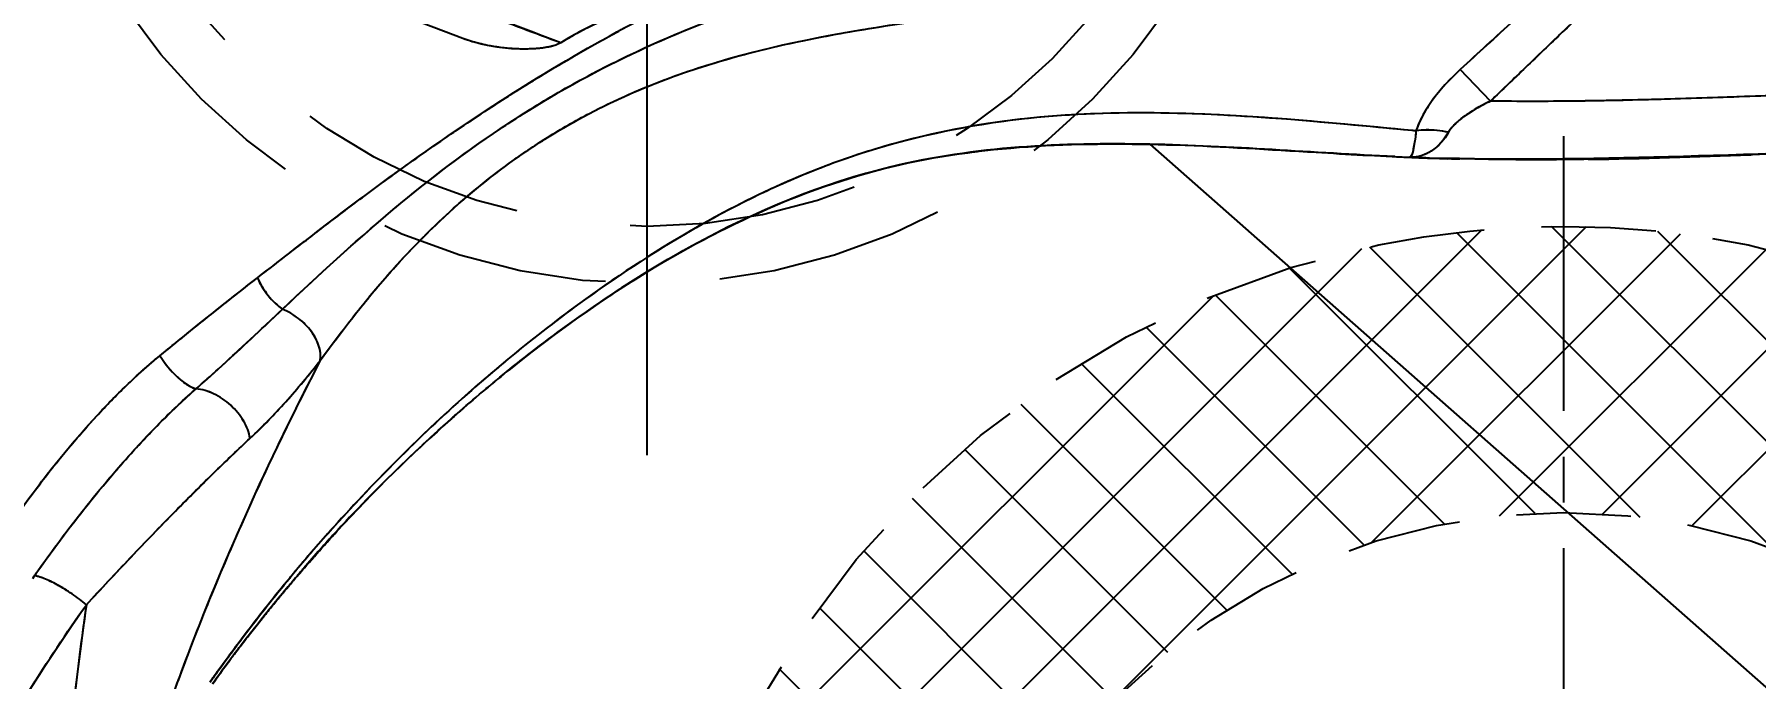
# Model space of a CAD drawing. Header units: millimetres. Extents: x 29875 to 31218, y -21313 to -20364.
# Drawn here: x 30574.47 to 30589.5, y -20653.19 to -20647.56 of the extents above; entities that cross this region are included whole.
import ezdxf

# ---------------------------------------------------------------- set-up
doc = ezdxf.new("R2010")
doc.units = ezdxf.units.MM
doc.header["$LTSCALE"] = 8
for name, pattern in [('CENTER', [2, 1.25, -0.25, 0.25, -0.25]), ('CENTER2', [1.125, 0.75, -0.125, 0.125, -0.125]), ('HIDDEN', [0.375, 0.25, -0.125]), ('HIDDEN2', [0.1875, 0.125, -0.0625])]:
    doc.linetypes.add(name, pattern=pattern)
doc.layers.get('DEFPOINTS').update_dxf_attribs({"color": 6})
for name, color, linetype in [('Cav-cor', 30, 'Continuous'), ('PRODUCT', 1, 'Continuous'), ('SCREW', 52, 'HIDDEN'), ('WT', 4, 'Continuous')]:
    doc.layers.add(name, color=color, linetype=linetype)
doc.layers.add('dim', color=3, linetype='Continuous', lineweight=15)
doc.styles.get("Standard").update_dxf_attribs({"font": 'txt.shx', "width": 0.8, "bigfont": 'chineset.shx'})
doc.dimstyles.new('ISO-25', dxfattribs={"dimtxt": 5, "dimasz": 4, "dimexe": 0.3, "dimexo": 0.3, "dimtad": 0, "dimzin": 1, "dimdsep": 46, "dimtxsty": 'Standard', "dimcen": 0, "dimclrd": 3, "dimclre": 3, "dimclrt": 3, "dimazin": 0, "dimtfac": 1, "dimtofl": 0, "dimtmove": 0, "dimatfit": 0, "dimfxl": 0, "dimarcsym": 0})

# ---------------------------------------------------------------- blocks, each defined once
blk = doc.blocks.new('20100512.182342')
at = {"linetype": 'HIDDEN'}
blk.add_circle((0, 0), 5.5, dxfattribs=at)
at = {"layer": 'SCREW', "linetype": 'CENTER', "ltscale": 5}
for p, q in [((0, -7.042), (0, 7.042)), ((-7, 0), (7, 0))]:
    blk.add_line(p, q, dxfattribs=at)
at = {"layer": 'SCREW', "linetype": 'Continuous'}
blk.add_lwpolyline([(-1.443, 2.5), (-2.887, 0), (-1.443, -2.5), (1.443, -2.5), (2.887, 0), (1.443, 2.5)], close=True, dxfattribs=at)
at = {"layer": 'SCREW'}
for radius in [5, 3]:
    blk.add_circle((0, 0), radius, dxfattribs=at)
blk = doc.blocks.new('20150513.114820')
at = {"layer": 'WT', "linetype": 'Continuous'}
h = blk.add_hatch(dxfattribs=at)
h.set_pattern_fill('ANSI37', color=125, scale=5, angle=270, style=0)
h.set_pattern_definition([(315, (23425.0146, -23957.4168), (0.441941738, 0.441941738), []), (45, (23425.0146, -23957.4168), (-0.441941738, 0.441941738), [])])
h.paths.add_polyline_path([(8, 0), (5.5, 0, 1), (-5.5, 0), (-8, 0, -1)])
h.paths.add_polyline_path([(-8, 0), (-5.5, 0, 0.414214), (0, -5.5, 0.414214), (5.5, 0), (8, 0, -0.414214), (0, -8, -0.414214)])
at = {"layer": 'WT', "color": 125, "linetype": 'CENTER2', "ltscale": 0.4}
blk.add_line((8.788, 0), (-8.788, 0), dxfattribs=at)
at = {"layer": 'WT', "color": 125, "linetype": 'HIDDEN2'}
for radius in [8, 5.5]:
    blk.add_circle((0, 0), radius, dxfattribs=at)
blk = doc.blocks.new('*D27718')
at = {"layer": 'DEFPOINTS', "color": 0}
for p in [(30587.82, -20524.239), (30651.21, -20524.239), (30619.82, -20722.239)]:
    blk.add_point(p, dxfattribs=at)
at = {"layer": 'dim', "color": 3, "lineweight": -2}
for p, q in [((30588.12, -20524.239), (30651.51, -20524.239)), ((30651.21, -20528.239), (30651.21, -20613.947)), ((30651.21, -20718.239), (30651.21, -20632.53)), ((30620.12, -20722.239), (30651.51, -20722.239))]:
    blk.add_line(p, q, dxfattribs=at)
at = {"layer": 'dim', "color": 3}
for points in [[(30651.877, -20528.239), (30650.544, -20528.239), (30651.21, -20524.239)], [(30650.544, -20718.239), (30651.877, -20718.239), (30651.21, -20722.239)]]:
    blk.add_solid(points, dxfattribs=at)
at = {"layer": 'dim', "color": 3, "insert": (30651.21, -20623.239), "char_height": 5, "attachment_point": 5, "rotation": 90}
blk.add_mtext('198.00', dxfattribs=at)

msp = doc.modelspace()

# ---------------------------------------------------------------- linework, layer by layer
at = {"linetype": 'HIDDEN2'}
msp.add_lwpolyline([(30569.82, -20651.239), (30569.82, -20637.239, -0.414214), (30577.82, -20629.239), (30601.82, -20629.239, -0.414214), (30609.82, -20637.239), (30609.82, -20651.239, -0.414214), (30601.82, -20659.239), (30577.82, -20659.239, -0.414214)], format="xyb", close=True, dxfattribs=at)
at = {"layer": 'Cav-cor', "color": 241}
for p, q in [((30578.211, -20647.598), (30571.176, -20644.919)), ((30587.184, -20648.145), (30586.919, -20647.87)), ((30586.533, -20648.406), (30586.497, -20648.402)), ((30584.208, -20648.522), (30594.47, -20657.572)), ((30586.526, -20648.638), (30586.478, -20648.636)), ((30577.073, -20651.878), (30577.053, -20651.901)), ((30577.114, -20651.898), (30577.093, -20651.92)), ((30574.456, -20652.314), (30574.471, -20652.292))]:
    msp.add_line(p, q, dxfattribs=at)
for centre, radius, start, end in [((30799.81, -20868.74), 306.385, 133.6976, 133.94618), ((30647.214, -20465.49), 194.475, 249.27593, 249.48733), ((30653.673, -20720.16), 98.397, 132.34947, 132.72022), ((30587.696, -20620.28), 28.382, 267.2754, 267.5394), ((30587.453, -20626.123), 22.534, 267.6419, 268.363), ((30587.283, -20661.23), 13.799, 131.7177, 132.7394), ((30587.243, -20661.185), 13.739, 131.2091, 131.7173), ((30588.057, -20661.711), 14.742, 133.7302, 138.1642), ((30587.914, -20661.586), 14.553, 138.2761, 140.2024), ((30586.766, -20660.793), 13.126, 137.4721, 138.2884), ((30586.948, -20660.955), 13.369, 138.2888, 139.2293), ((30583.521, -20658.579), 11.019, 145.0635, 145.2141), ((30587.995, -20661.655), 14.658, 140.1969, 140.7457), ((30587.162, -20661.139), 13.651, 139.6278, 139.9323), ((30587.088, -20661.076), 13.554, 139.228, 139.6279), ((30587.808, -20661.736), 14.529, 140.0195, 141.9197), ((30588.965, -20662.629), 15.99, 140.2341, 141.9566), ((30588.237, -20661.852), 14.971, 140.7493, 142.3682), ((30587.357, -20661.303), 13.906, 139.9328, 140.1971), ((30589.037, -20662.459), 15.975, 142.6035, 144.2069), ((30588.36, -20661.946), 15.126, 142.3677, 142.5881), ((30587.858, -20661.774), 14.592, 141.92, 143.676), ((30595.521, -20660.482), 21.091, 159.6011, 160.3729), ((30589.377, -20662.703), 16.394, 144.2085, 144.6711), ((30587.9, -20661.806), 14.644, 143.6751, 144.1714)]:
    msp.add_arc(centre, radius, start, end, dxfattribs=at)
for points, knots in [([(30563.502, -20651.794), (30563.769, -20650.782), (30564.381, -20648.778), (30565.417, -20646.366), (30566.463, -20644.551), (30567.37, -20643.267), (30568.239, -20642.284), (30569.002, -20641.566), (30569.806, -20640.896), (30570.879, -20640.142), (30572.24, -20639.356), (30573.653, -20638.669), (30575.587, -20637.867), (30577.605, -20637.27), (30579.68, -20636.967), (30580.729, -20636.934), (30581.252, -20636.945)], [0, 0, 0, 0, 0.124982, 0.249924, 0.312427, 0.374929, 0.437425, 0.468684, 0.499945, 0.56245, 0.624963, 0.687484, 0.750007, 0.874949, 0.937473, 1, 1, 1, 1]), ([(30580.199, -20637.884), (30579.719, -20637.91), (30578.76, -20638.016), (30576.876, -20638.421), (30575.053, -20639.058), (30573.301, -20639.853), (30571.601, -20640.753), (30570.003, -20641.847), (30568.63, -20643.199), (30567.724, -20644.325), (30566.936, -20645.536), (30566.029, -20647.233), (30565.124, -20649.467), (30564.574, -20651.312), (30564.333, -20652.242)], [0, 0, 0, 0, 0.062562, 0.125113, 0.250111, 0.312641, 0.375164, 0.50003, 0.562525, 0.625022, 0.687525, 0.750031, 0.874998, 1, 1, 1, 1]), ([(30576.418, -20649.689), (30576.616, -20649.536), (30576.996, -20649.239), (30577.718, -20648.698), (30578.577, -20648.104), (30579.6, -20647.501), (30580.289, -20647.163), (30580.633, -20647.013)], [0, 0, 0, 0, 0.15001, 0.288814, 0.540619, 0.775201, 1, 1, 1, 1]), ([(30576.637, -20649.963), (30576.973, -20649.645), (30577.619, -20649.05), (30578.636, -20648.291), (30579.667, -20647.714), (30580.378, -20647.431), (30580.734, -20647.311)], [0, 0, 0, 0, 0.282195, 0.534688, 0.771138, 1, 1, 1, 1]), ([(30576.967, -20650.41), (30577.152, -20650.156), (30577.525, -20649.673), (30578.15, -20649.038), (30578.818, -20648.525), (30579.746, -20648.004), (30581.021, -20647.605), (30582.07, -20647.463), (30582.604, -20647.384)], [0, 0, 0, 0, 0.141893, 0.276008, 0.401641, 0.521699, 0.755733, 1, 1, 1, 1]), ([(30579.575, -20647.389), (30579.532, -20647.403), (30579.356, -20647.47), (30579.189, -20647.56), (30579.067, -20647.635)], [0, 0, 0, 0, 0.239033, 1, 1, 1, 1]), ([(30579.067, -20647.635), (30579.035, -20647.654), (30578.962, -20647.675), (30578.854, -20647.688), (30578.748, -20647.692), (30578.605, -20647.686), (30578.424, -20647.663), (30578.281, -20647.624), (30578.211, -20647.598)], [0, 0, 0, 0, 0.129989, 0.252487, 0.373699, 0.495182, 0.74205, 1, 1, 1, 1]), ([(30586.919, -20647.87), (30586.835, -20647.948), (30586.717, -20648.073), (30586.594, -20648.258), (30586.549, -20648.356), (30586.533, -20648.406)], [0, 0, 0, 0, 0.516108, 0.766234, 1, 1, 1, 1]), ([(30597.766, -20647.974), (30597.325, -20647.99), (30596.443, -20648.009), (30595.12, -20648.018), (30593.797, -20648.019), (30592.474, -20648.024), (30591.151, -20648.042), (30589.829, -20648.089), (30588.507, -20648.14), (30587.625, -20648.151), (30587.184, -20648.145)], [0, 0, 0, 0, 0.125001, 0.250002, 0.375003, 0.500003, 0.625004, 0.750004, 0.875005, 1, 1, 1, 1]), ([(30586.497, -20648.402), (30586.108, -20648.365), (30585.33, -20648.289), (30584.164, -20648.229), (30583.007, -20648.283), (30582.064, -20648.473), (30581.336, -20648.72), (30580.616, -20649.034), (30579.747, -20649.53), (30578.768, -20650.242), (30578.159, -20650.778), (30577.866, -20651.058)], [0, 0, 0, 0, 0.124558, 0.248773, 0.371171, 0.492304, 0.553476, 0.615523, 0.74211, 0.870974, 1, 1, 1, 1]), ([(30587.184, -20648.145), (30587.113, -20648.179), (30587.009, -20648.235), (30586.886, -20648.329), (30586.835, -20648.386), (30586.816, -20648.417)], [0, 0, 0, 0, 0.511969, 0.763348, 1, 1, 1, 1]), ([(30586.533, -20648.406), (30586.53, -20648.439), (30586.523, -20648.495), (30586.51, -20648.568), (30586.499, -20648.61), (30586.487, -20648.634), (30586.48, -20648.635)], [0, 0, 0, 0, 0.416127, 0.718348, 0.908742, 1, 1, 1, 1]), ([(30586.816, -20648.417), (30586.792, -20648.412), (30586.698, -20648.396), (30586.602, -20648.394), (30586.533, -20648.406)], [0, 0, 0, 0, 0.266814, 1, 1, 1, 1]), ([(30584.208, -20648.522), (30583.439, -20648.506), (30581.434, -20648.602), (30579.461, -20649.778), (30578.333, -20650.725), (30578.191, -20650.849)], [0, 0, 0, 0, 0.346299, 0.916334, 1, 1, 1, 1]), ([(30586.816, -20648.417), (30586.78, -20648.482), (30586.707, -20648.567), (30586.583, -20648.626), (30586.52, -20648.636), (30586.49, -20648.636)], [0, 0, 0, 0, 0.546095, 0.779753, 1, 1, 1, 1]), ([(30575.567, -20650.369), (30575.639, -20650.31), (30575.921, -20650.081), (30576.205, -20649.854), (30576.418, -20649.689)], [0, 0, 0, 0, 0.256998, 1, 1, 1, 1]), ([(30576.418, -20649.689), (30576.443, -20649.744), (30576.505, -20649.846), (30576.59, -20649.93), (30576.637, -20649.963)], [0, 0, 0, 0, 0.509672, 1, 1, 1, 1]), ([(30575.882, -20650.659), (30575.948, -20650.601), (30576.202, -20650.372), (30576.452, -20650.138), (30576.637, -20649.963)], [0, 0, 0, 0, 0.256726, 1, 1, 1, 1]), ([(30576.967, -20650.41), (30576.98, -20650.322), (30576.919, -20650.174), (30576.781, -20650.038), (30576.687, -20649.983), (30576.637, -20649.963)], [0, 0, 0, 0, 0.453766, 0.725828, 1, 1, 1, 1]), ([(30574.234, -20651.88), (30574.429, -20651.599), (30574.838, -20651.063), (30575.311, -20650.578), (30575.567, -20650.369)], [0, 0, 0, 0, 0.508158, 1, 1, 1, 1]), ([(30575.567, -20650.369), (30575.609, -20650.437), (30575.682, -20650.528), (30575.795, -20650.619), (30575.854, -20650.65), (30575.882, -20650.659)], [0, 0, 0, 0, 0.548968, 0.794611, 1, 1, 1, 1]), ([(30576.967, -20650.41), (30576.738, -20650.85), (30576.305, -20651.745), (30575.926, -20652.664), (30575.753, -20653.13)], [0, 0, 0, 0, 0.498969, 1, 1, 1, 1]), ([(30576.354, -20651.09), (30576.411, -20651.038), (30576.629, -20650.823), (30576.826, -20650.589), (30576.967, -20650.41)], [0, 0, 0, 0, 0.253998, 1, 1, 1, 1]), ([(30574.488, -20652.268), (30574.698, -20651.967), (30575.03, -20651.536), (30575.508, -20651.008), (30575.756, -20650.769), (30575.882, -20650.659)], [0, 0, 0, 0, 0.516648, 0.763758, 1, 1, 1, 1]), ([(30576.354, -20651.09), (30576.346, -20651.038), (30576.302, -20650.93), (30576.19, -20650.796), (30576.046, -20650.697), (30575.935, -20650.662), (30575.882, -20650.659)], [0, 0, 0, 0, 0.235134, 0.499583, 0.764272, 1, 1, 1, 1]), ([(30574.925, -20652.544), (30575.052, -20652.407), (30575.516, -20651.911), (30575.994, -20651.427), (30576.354, -20651.09)], [0, 0, 0, 0, 0.274365, 1, 1, 1, 1]), ([(30577.918, -20651.095), (30577.849, -20651.159), (30577.573, -20651.418), (30577.307, -20651.688), (30577.114, -20651.898)], [0, 0, 0, 0, 0.248115, 1, 1, 1, 1]), ([(30574.925, -20652.544), (30574.885, -20652.511), (30574.802, -20652.449), (30574.678, -20652.372), (30574.579, -20652.322), (30574.512, -20652.299), (30574.484, -20652.293), (30574.471, -20652.292)], [0, 0, 0, 0, 0.299702, 0.592289, 0.836243, 0.929542, 1, 1, 1, 1]), ([(30571.621, -20666.572), (30571.61, -20665.957), (30571.604, -20664.727), (30571.669, -20662.883), (30571.83, -20661.045), (30572.106, -20659.222), (30572.463, -20657.729), (30572.839, -20656.565), (30573.277, -20655.429), (30573.936, -20654.064), (30574.578, -20653.036), (30574.925, -20652.544)], [0, 0, 0, 0, 0.125734, 0.251483, 0.377198, 0.502786, 0.628076, 0.690556, 0.752871, 0.876879, 1, 1, 1, 1])]:
    msp.add_open_spline(points, degree=3, knots=knots, dxfattribs=at)
for points in [[(30586.347, -20648.63), (30585.634, -20648.596), (30584.917, -20648.537), (30584.208, -20648.522)], [(30590.59, -20648.573), (30589.334, -20648.614), (30588.082, -20648.684), (30586.809, -20648.647)], [(30574.925, -20652.544), (30574.821, -20653.264), (30574.742, -20653.989), (30574.704, -20654.716)]]:
    msp.add_open_spline(points, degree=3, dxfattribs=at)
at = {"layer": 'PRODUCT'}
for p, q in [((30578.211, -20647.598), (30571.176, -20644.919)), ((30587.184, -20648.145), (30586.919, -20647.87))]:
    msp.add_line(p, q, dxfattribs=at)
for points, start_tangent, end_tangent in [([(30562.997, -20651.685), (30568.324, -20641.517), (30573.283, -20638.311), (30580.165, -20636.473), (30581.248, -20636.457)], (0.255582, 0.966787), (0.999803, -0.019852)), ([(30563.502, -20651.794), (30564.208, -20649.441), (30565.002, -20647.376), (30565.875, -20645.589), (30566.81, -20644.072), (30567.79, -20642.804), (30568.768, -20641.789), (30569.762, -20640.95), (30570.856, -20640.184), (30572.062, -20639.473), (30573.333, -20638.833), (30574.572, -20638.294), (30575.696, -20637.875), (30576.701, -20637.561), (30577.618, -20637.326), (30578.467, -20637.157), (30579.251, -20637.042), (30579.974, -20636.974), (30580.64, -20636.945), (30581.252, -20636.945)], (0.255559, 0.966793), (0.999803, -0.019855)), ([(30578.863, -20647.943), (30579.162, -20647.764), (30579.486, -20647.58), (30579.835, -20647.394), (30580.217, -20647.204), (30580.633, -20647.013)], (0.852901, 0.522072), (0.916649, 0.399694)), ([(30579.043, -20648.071), (30579.58, -20647.784), (30580.734, -20647.311)], (0.864832, 0.502062), (0.948075, 0.318048)), ([(30588.143, -20647.225), (30587.81, -20647.544), (30587.49, -20647.851), (30587.184, -20648.145)], (-0.72231, -0.69157), (-0.719302, -0.694697)), ([(30579.067, -20647.635), (30578.692, -20647.494), (30578.395, -20647.382)], (-0.936645, 0.350279), (-0.935313, 0.353821)), ([(30579.575, -20647.389), (30579.329, -20647.491), (30579.067, -20647.635)], (-0.946748, -0.321975), (-0.853668, -0.520818)), ([(30579.223, -20648.303), (30579.629, -20648.101), (30580.084, -20647.918), (30580.6, -20647.756), (30581.18, -20647.617), (30581.839, -20647.498), (30582.604, -20647.384)], (0.876527, 0.481352), (0.98934, 0.145622)), ([(30587.388, -20647.44), (30587.149, -20647.658), (30586.919, -20647.87)], (-0.738918, -0.673796), (-0.734542, -0.678563)), ([(30579.067, -20647.635), (30579.046, -20647.646), (30579.024, -20647.655), (30579, -20647.663), (30578.973, -20647.67), (30578.945, -20647.675), (30578.915, -20647.68), (30578.882, -20647.684), (30578.847, -20647.687), (30578.81, -20647.689), (30578.769, -20647.69), (30578.725, -20647.69), (30578.678, -20647.689), (30578.627, -20647.686), (30578.572, -20647.68), (30578.511, -20647.673), (30578.444, -20647.662), (30578.372, -20647.646), (30578.294, -20647.626), (30578.211, -20647.598)], (-0.853626, -0.520886), (-0.934567, 0.355787)), ([(30576.418, -20649.689), (30576.54, -20649.595), (30576.67, -20649.494), (30576.809, -20649.387), (30576.958, -20649.272), (30577.119, -20649.149), (30577.29, -20649.02), (30577.475, -20648.883), (30577.671, -20648.74), (30577.882, -20648.59), (30578.105, -20648.435), (30578.339, -20648.277), (30578.59, -20648.113), (30578.863, -20647.943)], (0.790941, 0.611892), (0.852901, 0.522072)), ([(30586.919, -20647.87), (30586.786, -20648.004), (30586.674, -20648.141), (30586.589, -20648.277), (30586.533, -20648.406)], (-0.734818, -0.678264), (-0.306934, -0.951731)), ([(30577.614, -20649.084), (30578.557, -20648.374), (30579.043, -20648.071)], (0.76762, 0.640906), (0.864832, 0.502062)), ([(30597.766, -20647.974), (30596.545, -20648.004), (30595.306, -20648.016), (30594.097, -20648.019), (30592.958, -20648.023), (30591.921, -20648.033), (30590.998, -20648.051), (30590.17, -20648.077), (30589.4, -20648.106), (30588.655, -20648.13), (30587.917, -20648.145), (30587.184, -20648.145)], (-0.999399, -0.034672), (-0.999898, 0.01426)), ([(30586.497, -20648.402), (30584.911, -20648.271), (30583.14, -20648.297), (30581.565, -20648.645), (30579.96, -20649.422), (30579.399, -20649.792)], (-0.995423, 0.095562), (-0.818373, -0.574687)), ([(30600.867, -20648.251), (30596.035, -20648.52), (30590.826, -20648.566), (30586.651, -20648.642), (30586.527, -20648.638)], (-0.992048, -0.125856), (-0.999162, 0.040942)), ([(30587.184, -20648.145), (30587.056, -20648.213), (30586.949, -20648.282), (30586.868, -20648.351), (30586.816, -20648.417)], (-0.901825, -0.432102), (-0.495446, -0.868639)), ([(30578.862, -20648.519), (30579.223, -20648.303)], (0.83835, 0.545133), (0.876527, 0.481352)), ([(30586.533, -20648.406), (30586.525, -20648.475), (30586.515, -20648.537), (30586.504, -20648.588), (30586.492, -20648.623), (30586.478, -20648.636)], (-0.103251, -0.994655), (-0.999327, 0.03669)), ([(30586.533, -20648.406), (30586.497, -20648.402)], (-0.995432, 0.095472), (-0.995423, 0.095562)), ([(30586.816, -20648.417), (30586.717, -20648.401), (30586.621, -20648.397), (30586.533, -20648.406)], (-0.977211, 0.212272), (-0.985377, -0.17039)), ([(30578.006, -20649.197), (30578.26, -20648.969), (30578.544, -20648.742), (30578.862, -20648.519)], (0.725987, 0.687708), (0.83835, 0.545133)), ([(30579.715, -20649.702), (30581.952, -20648.719), (30584.356, -20648.526)], (0.846011, 0.533166), (0.999583, -0.028888)), ([(30584.356, -20648.526), (30584.443, -20648.528)], (0.999583, -0.028888), (0.999447, -0.033238)), ([(30584.356, -20648.526), (30584.438, -20648.528)], (0.999583, -0.028888), (0.999456, -0.032991)), ([(30584.443, -20648.528), (30585.661, -20648.592)], (0.999447, -0.033238), (0.99821, -0.059814)), ([(30586.816, -20648.417), (30586.771, -20648.485), (30586.714, -20648.545), (30586.645, -20648.594), (30586.567, -20648.626), (30586.478, -20648.635)], (-0.493189, -0.869922), (-0.999165, 0.040865)), ([(30582.672, -20648.588), (30582.715, -20648.583)], (0.992082, 0.125594), (0.992789, 0.119877)), ([(30585.661, -20648.592), (30586.478, -20648.636)], (0.99821, -0.059814), (0.999081, -0.04287)), ([(30586.478, -20648.636), (30586.635, -20648.642)], (0.999081, -0.04287), (0.999339, -0.036346)), ([(30586.527, -20648.638), (30586.478, -20648.636)], (-0.999162, 0.040942), (-0.999081, 0.04287)), ([(30586.635, -20648.642), (30586.651, -20648.642), (30586.768, -20648.646)], (0.999339, -0.036346), (0.999539, -0.030368)), ([(30586.768, -20648.646), (30586.92, -20648.65)], (0.999539, -0.030368), (0.999715, -0.023863)), ([(30588.038, -20648.654), (30589.455, -20648.614)], (0.999896, 0.014432), (0.99933, 0.036593)), ([(30579.741, -20649.685), (30581.196, -20648.953)], (0.847668, 0.530527), (0.935406, 0.353575)), ([(30581.196, -20648.953), (30581.23, -20648.94)], (0.935406, 0.353575), (0.937236, 0.348695)), ([(30576.637, -20649.963), (30577.601, -20649.095)], (0.725707, 0.688004), (0.766803, 0.641883)), ([(30577.601, -20649.095), (30577.614, -20649.084)], (0.766803, 0.641883), (0.76762, 0.640906)), ([(30576.967, -20650.41), (30577.097, -20650.234), (30577.241, -20650.046), (30577.401, -20649.847), (30577.581, -20649.637), (30577.781, -20649.42), (30578.006, -20649.197)], (0.589366, 0.807866), (0.725987, 0.687708)), ([(30575.567, -20650.369), (30575.852, -20650.138), (30576.144, -20649.904), (30576.418, -20649.689)], (0.775016, 0.631942), (0.790724, 0.612173)), ([(30576.418, -20649.689), (30576.476, -20649.794), (30576.551, -20649.888), (30576.637, -20649.963)], (0.403203, -0.915111), (0.815967, -0.578099)), ([(30579.457, -20649.87), (30579.715, -20649.702)], (0.829896, 0.557919), (0.846011, 0.533166)), ([(30579.399, -20649.792), (30578.751, -20650.28)], (-0.818373, -0.574687), (-0.778564, -0.627565)), ([(30578.801, -20650.345), (30579.457, -20649.87)], (0.789588, 0.613637), (0.829896, 0.557919)), ([(30575.882, -20650.659), (30576.14, -20650.427), (30576.398, -20650.188), (30576.637, -20649.963)], (0.748002, 0.663696), (0.726623, 0.687036)), ([(30576.967, -20650.41), (30576.955, -20650.285), (30576.888, -20650.156), (30576.776, -20650.043), (30576.637, -20649.963)], (0.148408, 0.988926), (-0.928295, 0.371846)), ([(30578.751, -20650.28), (30578.286, -20650.672), (30577.082, -20651.868)], (-0.778564, -0.627565), (-0.6674, -0.744699)), ([(30578.155, -20650.881), (30578.624, -20650.485), (30578.802, -20650.345)], (0.749989, 0.66145), (0.789612, 0.613607)), ([(30574.234, -20651.88), (30574.4, -20651.648), (30574.584, -20651.405), (30574.789, -20651.152), (30575.017, -20650.893), (30575.274, -20650.63), (30575.567, -20650.369)], (0.567853, 0.82313), (0.774704, 0.632324)), ([(30575.567, -20650.369), (30575.663, -20650.498), (30575.774, -20650.6), (30575.882, -20650.659)], (0.523911, -0.851773), (0.948324, -0.317302)), ([(30576.967, -20650.41), (30576.609, -20651.125), (30576.269, -20651.863), (30575.942, -20652.639), (30575.752, -20653.133)], (-0.460681, -0.887566), (-0.348421, -0.937338)), ([(30576.354, -20651.09), (30576.665, -20650.772), (30576.967, -20650.41)], (0.7309, 0.682485), (0.616484, 0.787367)), ([(30574.488, -20652.269), (30574.65, -20652.042), (30574.848, -20651.781), (30575.068, -20651.508), (30575.312, -20651.226), (30575.582, -20650.941), (30575.882, -20650.659)], (0.572657, 0.819795), (0.753202, 0.657789)), ([(30576.354, -20651.09), (30576.298, -20650.941), (30576.185, -20650.802), (30576.036, -20650.702), (30575.882, -20650.659)], (-0.150987, 0.988536), (-0.997937, 0.0642)), ([(30577.115, -20651.9), (30578.128, -20650.904)], (0.677085, 0.735904), (0.748275, 0.663389)), ([(30578.128, -20650.904), (30578.155, -20650.881)], (0.748275, 0.663389), (0.749989, 0.66145)), ([(30574.925, -20652.544), (30575.315, -20652.128), (30575.702, -20651.727), (30576.055, -20651.376), (30576.354, -20651.09)], (0.679152, 0.733997), (0.730814, 0.682577)), ([(30577.082, -20651.868), (30576.733, -20652.271)], (-0.6674, -0.744699), (-0.639983, -0.768389)), ([(30576.761, -20652.299), (30577.115, -20651.9)], (0.649197, 0.76062), (0.677085, 0.735904)), ([(30576.763, -20652.297), (30577.115, -20651.9)], (0.649686, 0.760203), (0.677207, 0.735793)), ([(30574.456, -20652.314), (30574.464, -20652.303), (30574.471, -20652.292)], (0.56946, 0.822019), (0.570688, 0.821167)), ([(30574.471, -20652.292), (30574.488, -20652.269)], (0.570511, 0.82129), (0.572657, 0.819795)), ([(30574.925, -20652.544), (30574.8, -20652.45), (30574.669, -20652.369), (30574.554, -20652.314), (30574.471, -20652.292)], (-0.772161, 0.635427), (-0.998723, 0.050526)), ([(30576.645, -20652.378), (30576.733, -20652.271)], (0.632894, 0.774238), (0.640159, 0.768242)), ([(30576.689, -20652.385), (30576.761, -20652.299)], (0.643252, 0.765654), (0.649197, 0.76062)), ([(30576.381, -20652.711), (30576.645, -20652.378)], (0.610596, 0.791942), (0.632894, 0.774238)), ([(30576.532, -20652.574), (30576.608, -20652.481), (30576.636, -20652.448)], (0.63037, 0.776295), (0.640189, 0.768217)), ([(30576.636, -20652.448), (30576.643, -20652.439)], (0.640189, 0.768217), (0.640738, 0.767759)), ([(30576.643, -20652.439), (30576.674, -20652.402)], (0.640738, 0.767759), (0.642532, 0.766258)), ([(30576.675, -20652.401), (30576.689, -20652.385)], (0.642096, 0.766624), (0.643252, 0.765654)), ([(30571.621, -20666.572), (30571.614, -20664.929), (30571.656, -20663.415), (30571.749, -20662.027), (30571.885, -20660.761), (30572.06, -20659.611), (30572.266, -20658.591), (30572.49, -20657.699), (30572.739, -20656.884), (30573.025, -20656.088), (30573.366, -20655.278), (30573.778, -20654.429), (30574.287, -20653.522), (30574.925, -20652.544)], (-0.018791, 0.999823), (0.576221, 0.817294)), ([(30574.925, -20652.544), (30574.823, -20653.324), (30574.75, -20654.044), (30574.704, -20654.716)], (-0.143413, -0.989663), (-0.052142, -0.99864)), ([(30576.26, -20652.919), (30576.358, -20652.792), (30576.449, -20652.678), (30576.532, -20652.574)], (0.607354, 0.794431), (0.63037, 0.776295)), ([(30576.079, -20653.116), (30576.381, -20652.711)], (0.584917, 0.811093), (0.610596, 0.791942)), ([(30576.027, -20653.235), (30576.152, -20653.062)], (0.58522, 0.810874), (0.595075, 0.803671)), ([(30576.152, -20653.062), (30576.203, -20652.995)], (0.595075, 0.803671), (0.601971, 0.798518)), ([(30576.203, -20652.995), (30576.217, -20652.976)], (0.601971, 0.798518), (0.603545, 0.797329)), ([(30576.217, -20652.976), (30576.26, -20652.919)], (0.603545, 0.797329), (0.607354, 0.794431)), ([(30575.752, -20653.133), (30575.655, -20653.397), (30575.416, -20654.109)], (-0.348421, -0.937338), (-0.301209, -0.953558)), ([(30576.005, -20653.219), (30576.079, -20653.116)], (0.578549, 0.815648), (0.58484, 0.811148))]:
    msp.add_spline(points, degree=3, dxfattribs=dict(at, start_tangent=start_tangent, end_tangent=end_tangent))

# ---------------------------------------------------------------- block references
at = {"linetype": 'Continuous', "rotation": 90.00000000000001}
msp.add_blockref('20100512.182342', (30579.82, -20644.239), dxfattribs=at)
at = {"layer": 'WT', "rotation": 90.00000000000001}
msp.add_blockref('20150513.114820', (30587.82, -20657.239), dxfattribs=at)

# ---------------------------------------------------------------- dimensions: what is measured, and where the dimension line sits
at = {"layer": 'dim'}
dim = msp.add_linear_dim(base=(30651.21, -20524.239), p1=(30619.82, -20722.239), p2=(30587.82, -20524.239), angle=90, dimstyle='ISO-25', dxfattribs=at)
dim.commit()
dim.dimension.update_dxf_attribs({"geometry": '*D27718', "text_midpoint": (30651.21, -20623.239)})

doc.saveas('drawing.dxf')
